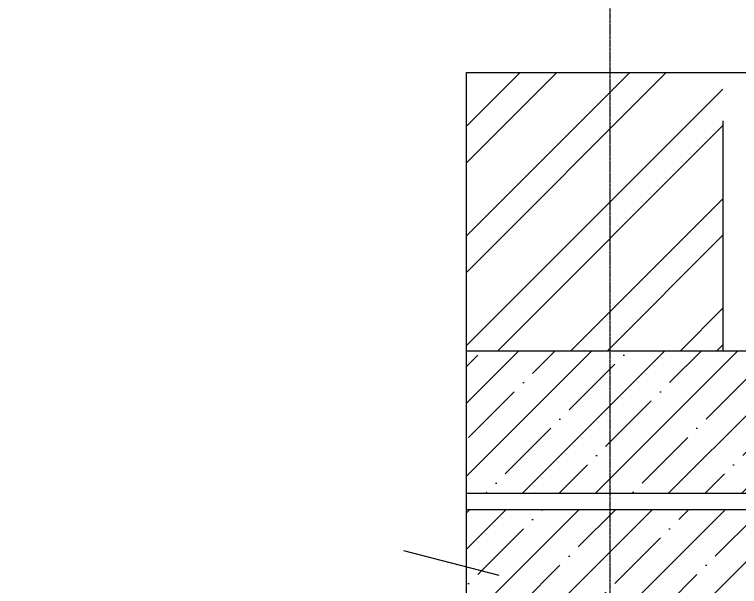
# Model space of a CAD drawing. Header units: millimetres. Extents: x -229914 to 856942, y -268655 to 87212.
# Drawn here: x 491575 to 496031, y -265331 to -261815 of the extents above; entities that cross this region are included whole.
import ezdxf

# ---------------------------------------------------------------- set-up
doc = ezdxf.new("R2010")
doc.units = ezdxf.units.MM
doc.linetypes.add('DASHDOT_axis', pattern=[24, 20, -1.5, 1, -1.5])

msp = doc.modelspace()

# ---------------------------------------------------------------- hatches: boundary and pattern name
h = msp.add_hatch()
h.set_pattern_fill('ANSI32', color=256, scale=50.022)
h.set_pattern_definition([(45, (35902.64, -104410.83), (-336.9078, 336.9078), []), (45, (36127.24, -104410.83), (-336.9078, 336.9078), [])])
h.paths.add_polyline_path([(494352.45139, -263881.5265), (495234.69838, -263881.5265), (495234.69838, -262171.63172), (494352.45139, -262171.63172)])
h.paths.add_polyline_path([(495234.69838, -263881.5265), (495929.06606, -263881.5265), (495929.06606, -262171.63172), (495234.69838, -262171.63172)])
at = {"lineweight": 25}
h = msp.add_hatch(dxfattribs=at)
h.set_pattern_fill('ANSI35', color=256, scale=50.022034)
h.set_pattern_definition([(45, (497398.33, -275532.45), (-224.605, 224.605), []), (45, (497622.94, -275532.45), (-224.605, 224.605), [397.05, -79.41, 0, -79.41])])
h.paths.add_polyline_path([(493640.0977, -266954.41059), (493640.0977, -267454.63093), (497861.85802, -267454.63093), (497861.85802, -266954.41059), (497149.50433, -266607.72736), (494352.45139, -266607.72736)])
h.paths.add_polyline_path([(491575.20324, -266454.19025), (491575.20324, -266754.32245), (494051.23245, -266754.32245), (494352.45139, -266607.72736), (494352.45139, -266454.19025)])
h.paths.add_polyline_path([(497149.50433, -266507.68329), (497149.50433, -265732.34176), (494352.45139, -265732.34176), (494352.45139, -266507.68329)])
h.paths.add_polyline_path([(497149.50433, -265632.29769), (497149.50433, -264856.95616), (494352.45139, -264856.95616), (494352.45139, -265632.29769)])
h.paths.add_polyline_path([(497149.50433, -264756.9121), (497149.50433, -263881.5265), (494352.45139, -263881.5265), (494352.45139, -264756.9121)])

# ---------------------------------------------------------------- linework, layer by layer
for p, q in [((495929.06606, -262468.12212), (495929.06606, -263881.5265)), ((494352.45139, -263881.5265), (498438.03479, -263881.5265)), ((494352.45139, -264756.9121), (497149.50433, -264756.9121)), ((494352.45139, -264856.95616), (497149.50433, -264856.95616))]:
    msp.add_line(p, q, dxfattribs=at)
at = {"linetype": 'DASHDOT_axis', "lineweight": 25}
msp.add_lwpolyline([(495234.69838, -248530.0901), (495234.69838, -267044.88905)], dxfattribs=at)
at = {"lineweight": 25}
for points in [[(494352.45139, -263881.5265), (494352.45139, -262171.63172)], [(494352.45139, -262171.63172), (497149.50433, -262171.63172)], [(494352.45139, -266607.72736), (494352.45139, -263881.5265)]]:
    msp.add_lwpolyline(points, dxfattribs=at)
at = {"linetype": 'ByBlock', "lineweight": 25}
msp.add_lwpolyline([(494554.53654, -265262.81091), (493969.10371, -265111.01113)], dxfattribs=at)

doc.saveas('drawing.dxf')
